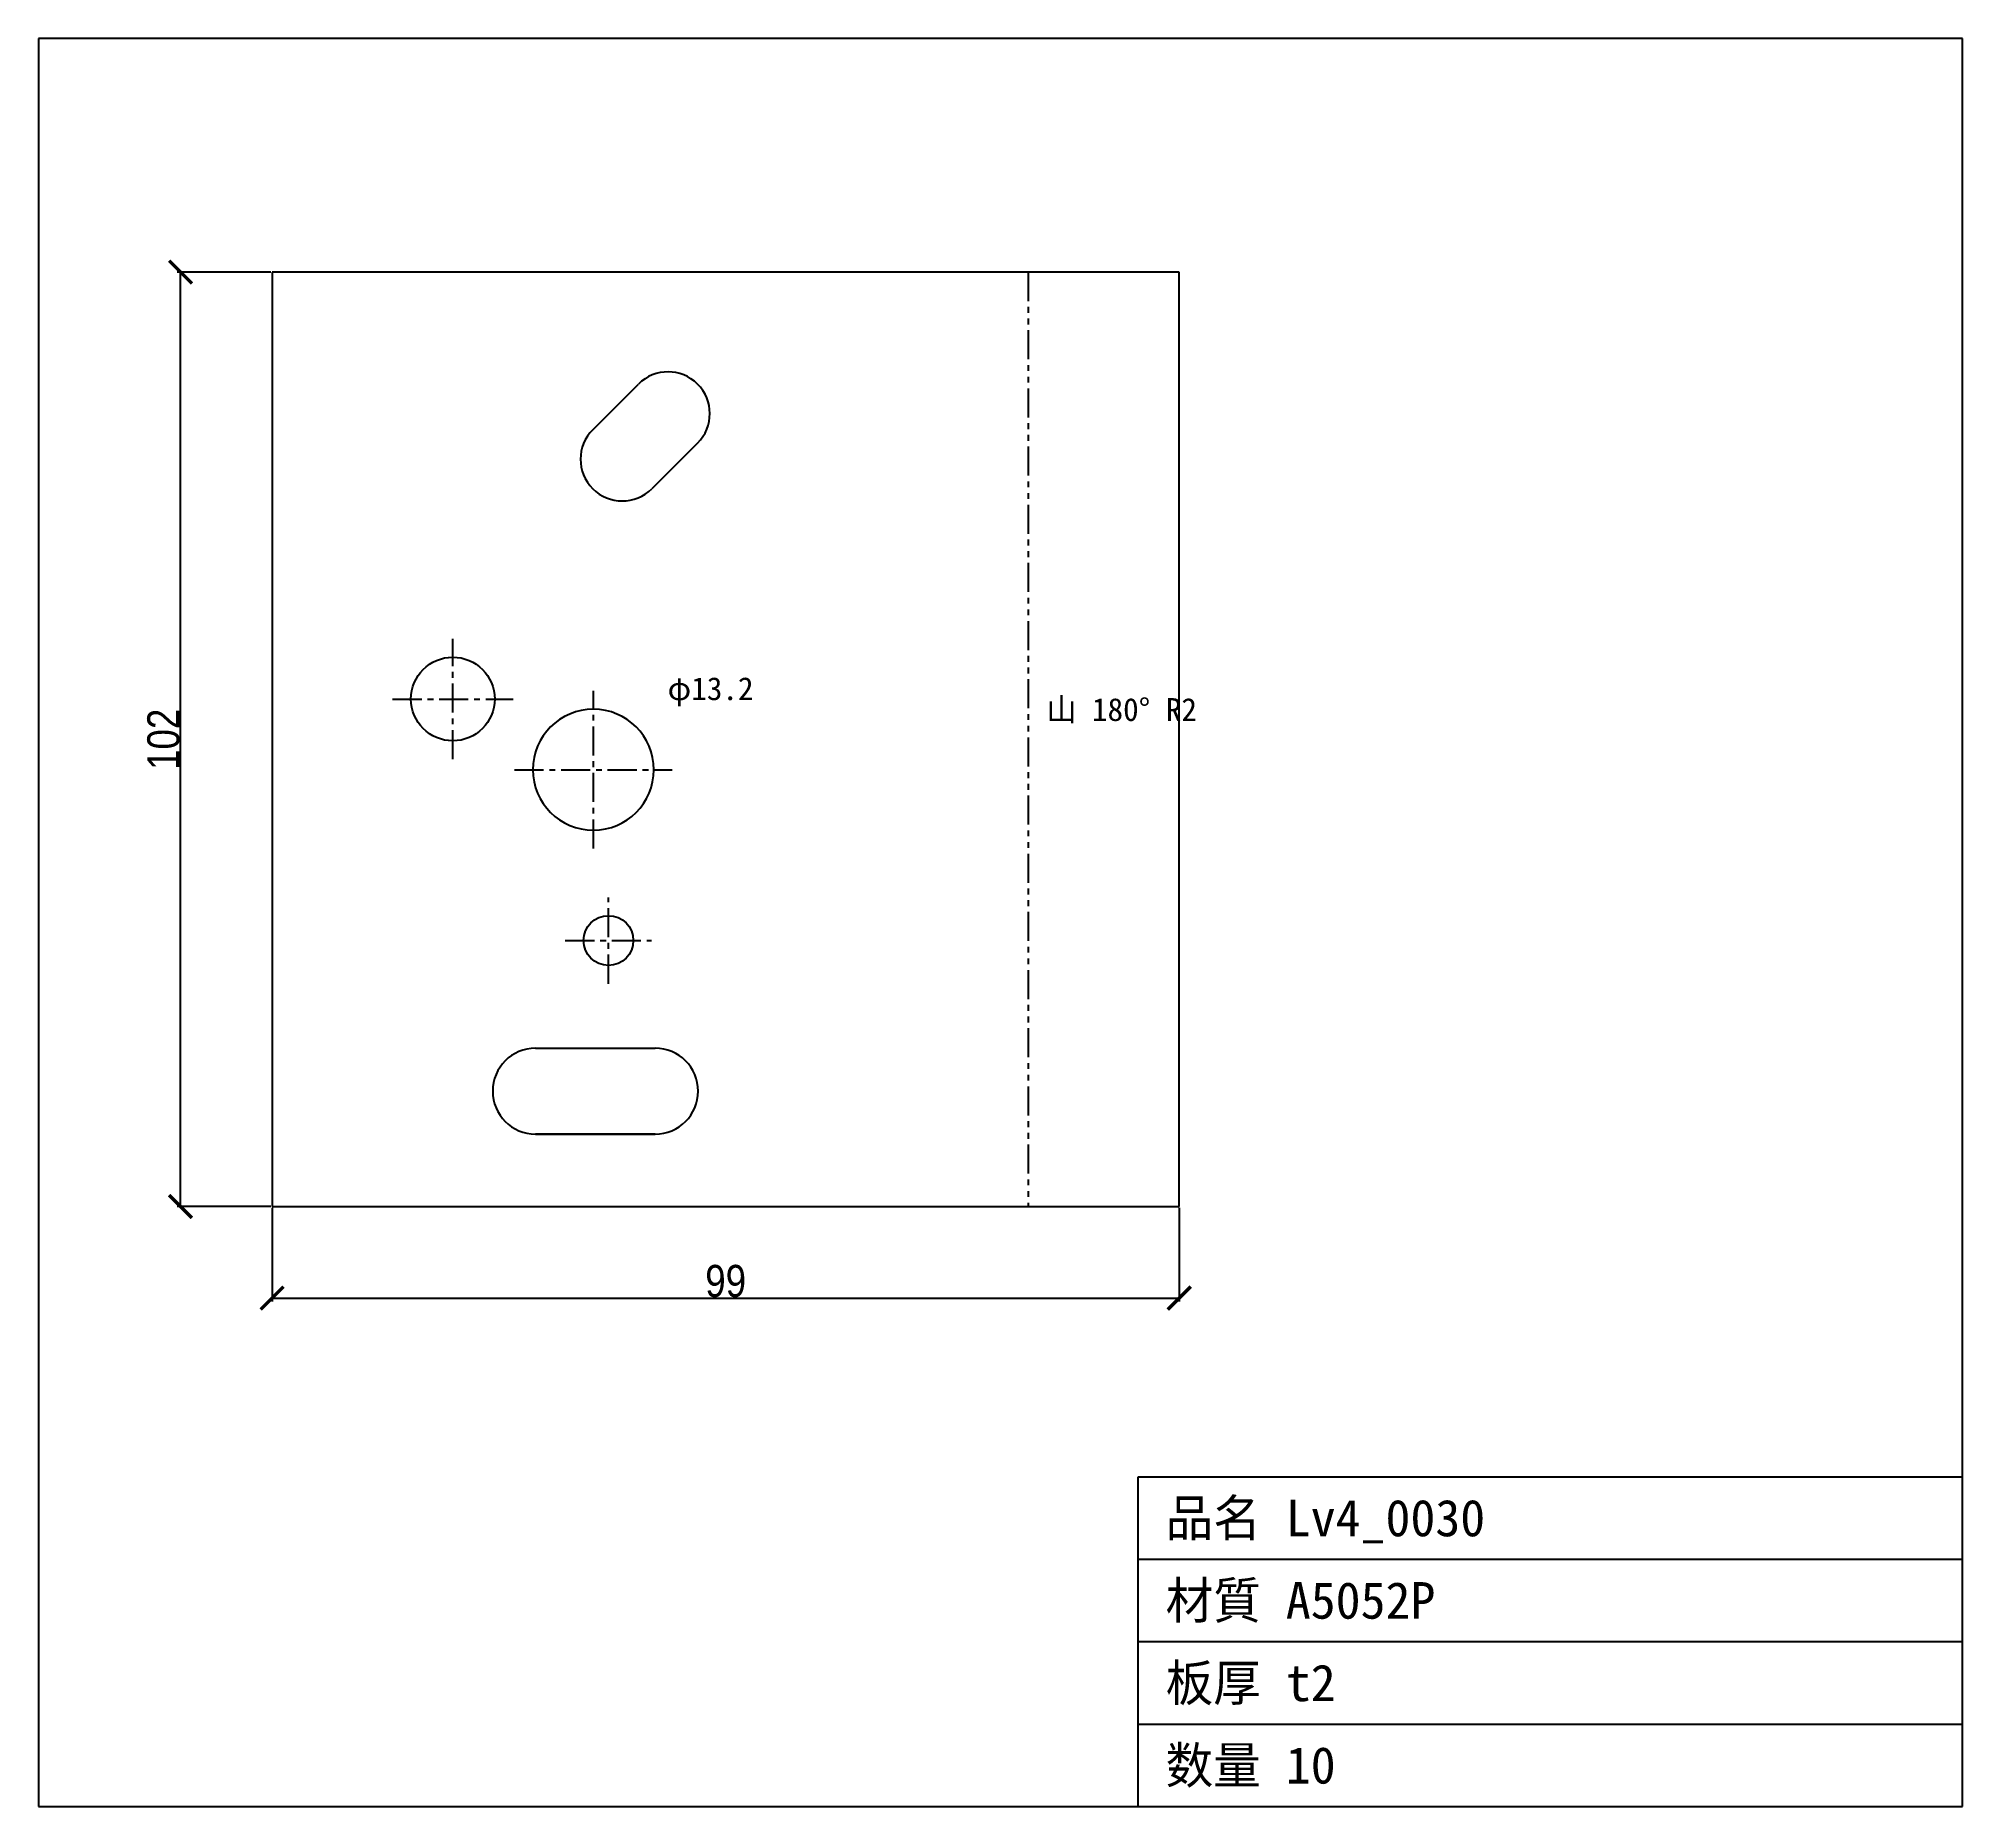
# Model space of a CAD drawing. Header units: millimetres. Extents: x -26 to 185, y -66 to 128.
import ezdxf

# ---------------------------------------------------------------- set-up
doc = ezdxf.new("R2010")
doc.units = ezdxf.units.MM
doc.linetypes.add('CENTER', pattern=[5.08, 3.175, -0.635, 0.635, -0.635])
doc.linetypes.add('PHANTOM', pattern=[6.35, 3.175, -0.635, 0.635, -0.635, 0.635, -0.635])
for name, color, linetype in [('10', 7, 'Continuous'), ('13', 7, 'Continuous'), ('19', 7, 'Continuous'), ('3', 7, 'Continuous'), ('4', 7, 'Continuous'), ('9', 7, 'Continuous')]:
    doc.layers.add(name, color=color, linetype=linetype)
doc.styles.add('OpenSansCondensed-Light', font='OpenSansCondensed-Light.ttf')
doc.dimstyles.new('EZDXF', dxfattribs={"dimtxt": 0.25, "dimasz": 0.175, "dimexe": 0.375, "dimexo": 0.125, "dimgap": 0.1, "dimtad": 1, "dimlfac": 100, "dimzin": 12, "dimdsep": 46, "dimtxsty": 'OpenSansCondensed-Light', "dimblk": 'ARCHTICK', "dimcen": 2.5, "dimazin": 3, "dimtfac": 0.5, "dimtmove": 2, "dimatfit": 3})

# ---------------------------------------------------------------- blocks, each defined once
blk = doc.blocks.new('_ARCHTICK')
at = {"color": 0, "linetype": 'BYBLOCK', "const_width": 0.15}
blk.add_lwpolyline([(-0.5, -0.5), (0.5, 0.5)], dxfattribs=at)

msp = doc.modelspace()

# ---------------------------------------------------------------- linework, layer by layer
at = {"layer": '10', "color": 7, "linetype": 'CONTINUOUS'}
for p, q in [((184.54, 127.52), (-25.5, 127.52)), ((-25.5, 127.52), (-25.5, -65.5)), ((184.54, -65.5), (184.54, 127.52)), ((94.54, -65.5), (94.54, -29.5)), ((94.54, -29.5), (184.54, -29.5)), ((94.54, -38.5), (184.54, -38.5)), ((94.54, -47.5), (184.54, -47.5)), ((94.54, -56.5), (184.54, -56.5)), ((-25.5, -65.5), (184.54, -65.5))]:
    msp.add_line(p, q, dxfattribs=at)
at = {"layer": '19', "color": 4, "linetype": 'PHANTOM'}
msp.add_line((82.55, 102.02), (82.55, 0), dxfattribs=at)
at = {"layer": '3', "color": 1, "linetype": 'CENTER'}
for p, q in [((19.73, 48.84), (19.73, 61.98)), ((13.16, 55.41), (26.3, 55.41)), ((35.07, 39.09), (35.07, 56.29)), ((26.47, 47.69), (43.67, 47.69)), ((36.72, 24.33), (36.72, 33.75)), ((32.01, 29.04), (41.43, 29.04))]:
    msp.add_line(p, q, dxfattribs=at)
at = {"layer": '4', "color": 7, "linetype": 'CONTINUOUS'}
for p, q in [((0, 102.02), (0, 0)), ((72.16, 102.02), (0, 102.02)), ((99.03, 102.02), (72.16, 102.02)), ((99.03, 0), (99.03, 102.02)), ((35.01, 84.81), (39.99, 89.8)), ((46.44, 83.35), (41.46, 78.37)), ((28.77, 17.29), (41.82, 17.3)), ((41.82, 7.91), (28.77, 7.91)), ((28.77, 7.91), (41.82, 7.91)), ((0, 0), (53.6, 0)), ((53.6, 0), (59.44, 0)), ((59.44, 0), (65.82, 0)), ((65.82, 0), (99.03, 0))]:
    msp.add_line(p, q, dxfattribs=at)
for centre, radius in [((19.73, 55.41), 4.57), ((36.72, 29.04), 2.71), ((36.72, 29.04), 2.71)]:
    msp.add_circle(centre, radius, dxfattribs=at)
for centre, radius, start, end in [((43.22, 86.57), 4.56, -45, 135), ((38.23, 81.59), 4.56, 135, -45), ((35.07, 47.69), 6.6, 0, 180), ((35.07, 47.69), 6.6, 180, 0), ((28.77, 12.6), 4.69, 90, -90), ((41.82, 12.6), 4.69, -90, 90)]:
    msp.add_arc(centre, radius, start, end, dxfattribs=at)

# ---------------------------------------------------------------- texts
at = {"layer": '9', "color": 2}
for s, height, p in [('φ13.2', 2.5, (43.17, 55.29)), ('山 180° R2', 2.5, (84.55, 53.01)), ('品名 Lv4_0030', 4, (97.54, -36)), ('材質 A5052P', 4, (97.54, -45)), ('板厚 t2', 4, (97.54, -54)), ('数量 10', 4, (97.54, -63))]:
    msp.add_text(s, height=height, dxfattribs=at).set_placement(p)

# ---------------------------------------------------------------- dimensions: what is measured, and where the dimension line sits
at = {"layer": '13', "color": 8}
msp.add_linear_dim(base=(-10, 0), p1=(0, 0), p2=(0, 102.02), angle=90, dimstyle='EZDXF', override={"dimtxt": 3.5, "dimasz": 2.5, "dimdec": 1, "dimlfac": 1}, dxfattribs=at).render()
msp.add_linear_dim(base=(0, -10), p1=(0, 0), p2=(99.03, 0), dimstyle='EZDXF', override={"dimtxt": 3.5, "dimasz": 2.5, "dimdec": 1, "dimlfac": 1}, dxfattribs=at).render()

doc.saveas('drawing.dxf')
